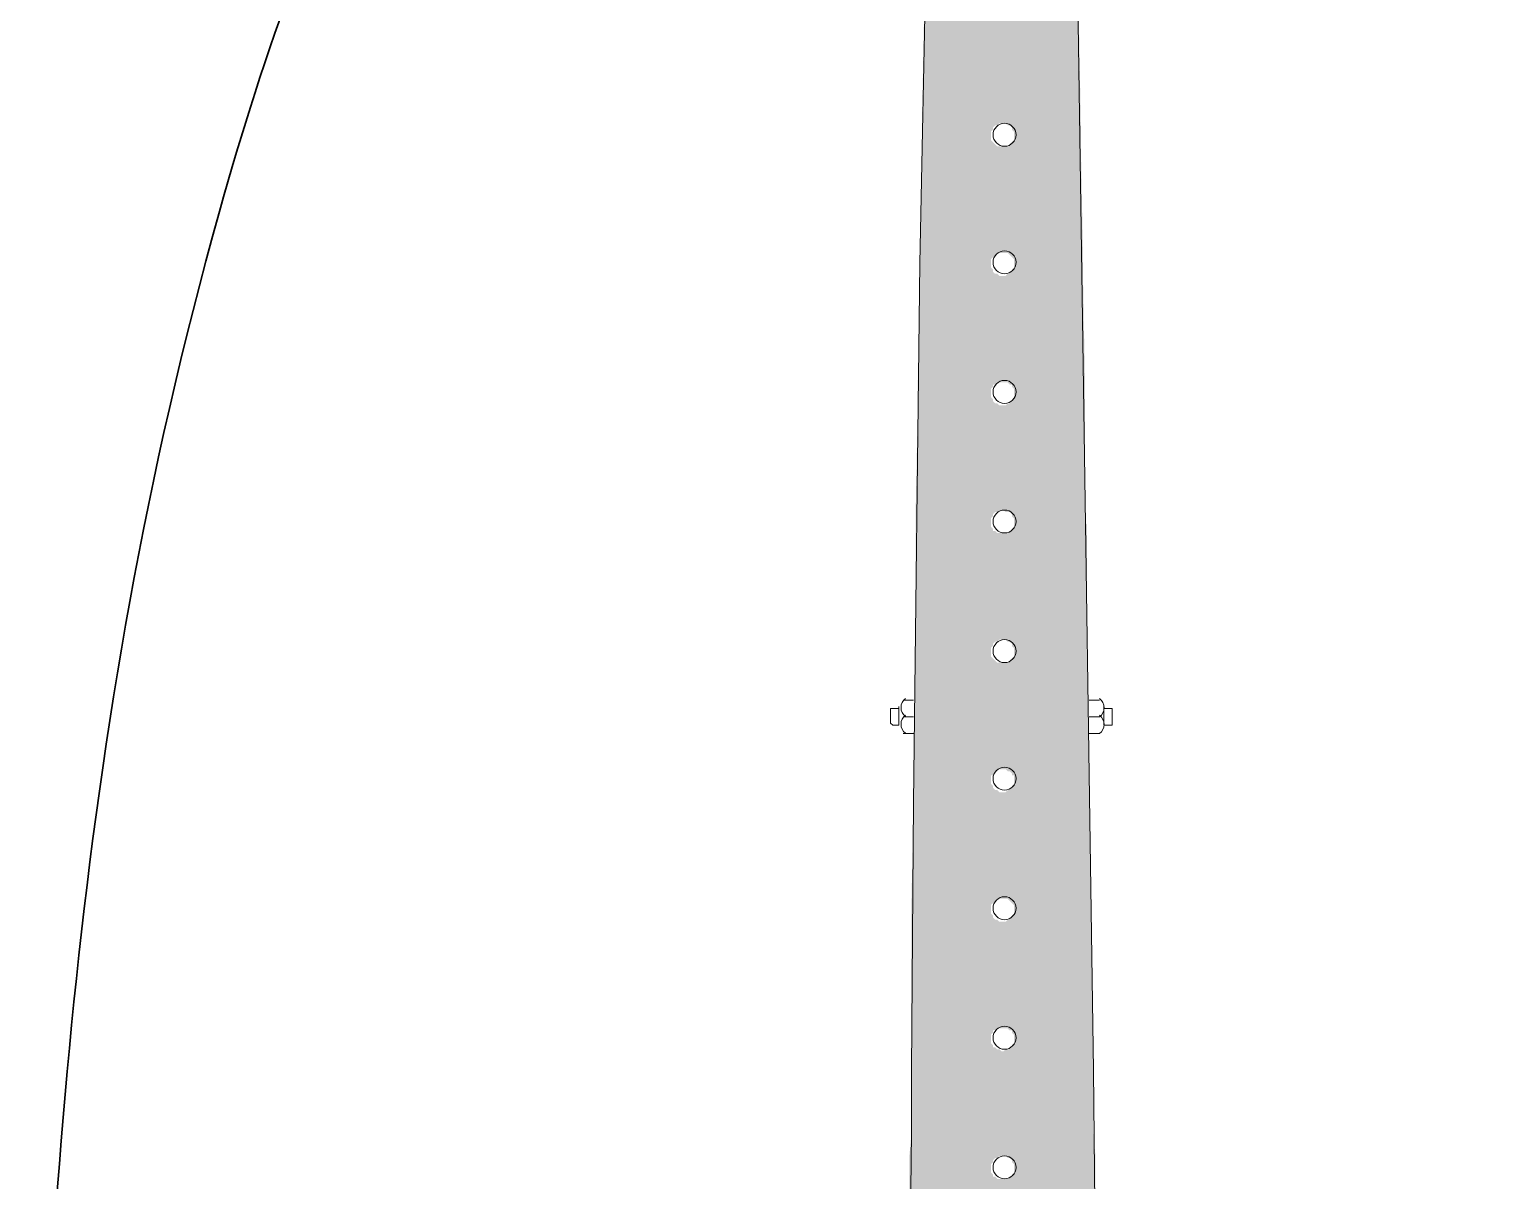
# Model space of a CAD drawing. Header units: millimetres. Extents: x 3949 to 6216, y -1987 to -943.
# Drawn here: x 5040.93 to 5075.06, y -1467.26 to -1440.37 of the extents above; entities that cross this region are included whole.
import ezdxf

# ---------------------------------------------------------------- set-up
doc = ezdxf.new("R2010")
doc.units = ezdxf.units.MM
doc.layers.add('PADRÃO DE ENTRADA', color=7, linetype='Continuous', lineweight=0)

msp = doc.modelspace()

# ---------------------------------------------------------------- linework, layer by layer
at = {"layer": 'PADRÃO DE ENTRADA', "lineweight": 5}
for points in [[(5061.733, -1445.835), (5062.025, -1431.189), (5065.296, -1431.189), (5065.785, -1464.68)], [(5061.586, -1458.431), (5061.733, -1445.835)], [(5061.244, -1456.234), (5061.098, -1456.234), (5061.049, -1456.234), (5061.049, -1456.576), (5061.098, -1456.625), (5061.244, -1456.625), (5061.244, -1456.185)], [(5061.586, -1456.039), (5061.342, -1456.039)], [(5065.687, -1456.039), (5065.931, -1456.039)], [(5066.029, -1456.234), (5066.224, -1456.234), (5066.224, -1456.576), (5066.224, -1456.625), (5066.029, -1456.625), (5066.029, -1456.185)], [(5066.224, -1456.234), (5066.224, -1456.234)], [(5061.586, -1456.429), (5061.342, -1456.429)], [(5061.586, -1456.82), (5061.342, -1456.82)], [(5061.537, -1464.68), (5061.537, -1466.145), (5061.44, -1474.103), (5061.342, -1491.58)], [(5066.322, -1518.187), (5065.882, -1474.103), (5065.785, -1464.68), (5065.785, -1464.729)]]:
    msp.add_lwpolyline(points, dxfattribs=at)
for points in [[(5065.687, -1456.429), (5065.931, -1456.429, 0.47856), (5065.929, -1456.001)], [(5065.687, -1456.82), (5065.931, -1456.82, 0.47856), (5065.929, -1456.391)]]:
    msp.add_lwpolyline(points, format="xyb", dxfattribs=at)
at = {"layer": 'PADRÃO DE ENTRADA', "color": 7, "lineweight": 5}
msp.add_lwpolyline([(5061.586, -1458.431), (5061.537, -1464.68)], dxfattribs=at)
at = {"layer": 'PADRÃO DE ENTRADA', "lineweight": 5}
for centre in [(5063.71, -1442.833), (5063.71, -1445.811), (5063.71, -1448.838), (5063.71, -1451.865), (5063.71, -1454.892), (5063.71, -1457.87), (5063.71, -1460.897), (5063.71, -1463.923), (5063.71, -1466.95)]:
    msp.add_circle(centre, 0.268, dxfattribs=at)
for centre in [(5061.562, -1456.21), (5061.562, -1456.6)]:
    msp.add_arc(centre, 0.269, 128.8522, 231.1478, dxfattribs=at)
at = {"layer": 'PADRÃO DE ENTRADA', "lineweight": 30}
for points in [[(5093.393, -1440.66), (5091.169, -1440.172), (5089.929, -1436.899), (5088.761, -1426.981), (5088.25, -1426.543), (5083.945, -1425.814), (5067.09, -1425.522), (5059.564, -1426.378), (5057.101, -1427.055), (5045.376, -1444.627), (5040.935, -1479.668)], [(5093.393, -1440.66), (5090.182, -1450.549), (5087.559, -1463.313), (5072.4, -1469.216), (5057.19, -1471.004), (5046.117, -1473.463), (5040.935, -1479.668)]]:
    msp.add_spline(points, degree=3, dxfattribs=at)
at = {"layer": 'PADRÃO DE ENTRADA', "color": 8}
for points in [[(5061.83, -1440.075), (5065.492, -1442.564), (5061.781, -1442.564)], [(5065.443, -1440.075), (5061.83, -1440.075), (5065.492, -1442.564)], [(5063.588, -1442.564), (5063.588, -1442.564), (5061.781, -1442.564)], [(5063.588, -1442.564), (5061.781, -1442.564), (5063.637, -1442.564)], [(5063.588, -1442.564), (5061.781, -1442.564), (5063.539, -1442.613)], [(5061.781, -1442.564), (5063.539, -1442.613), (5061.781, -1442.613)], [(5063.49, -1442.613), (5063.49, -1442.613), (5061.781, -1442.613)], [(5063.49, -1442.613), (5061.781, -1442.613), (5063.539, -1442.613)], [(5063.49, -1442.613), (5061.781, -1442.613), (5063.441, -1442.662)], [(5061.781, -1442.613), (5063.441, -1442.662), (5061.781, -1442.662)], [(5063.685, -1442.564), (5065.492, -1442.564), (5063.734, -1442.564)], [(5065.492, -1442.564), (5063.734, -1442.564), (5065.492, -1442.613)], [(5063.734, -1442.564), (5065.492, -1442.613), (5063.783, -1442.613)], [(5063.783, -1442.613), (5065.492, -1442.613), (5063.832, -1442.613)], [(5065.492, -1442.613), (5063.832, -1442.613), (5065.492, -1442.662)], [(5063.832, -1442.613), (5065.492, -1442.662), (5063.881, -1442.662)], [(5063.441, -1442.662), (5061.781, -1442.662), (5063.441, -1442.711)], [(5061.781, -1442.662), (5063.441, -1442.711), (5061.781, -1442.711)], [(5063.441, -1442.711), (5061.781, -1442.711), (5063.392, -1442.76)], [(5061.781, -1442.711), (5063.392, -1442.76), (5061.781, -1442.76)], [(5063.392, -1442.76), (5061.781, -1442.76), (5063.392, -1442.809)], [(5061.781, -1442.76), (5063.392, -1442.809), (5061.781, -1442.809)], [(5063.392, -1442.809), (5061.781, -1442.809), (5063.392, -1442.857)], [(5061.781, -1442.809), (5063.392, -1442.857), (5061.781, -1442.857)], [(5063.392, -1442.857), (5061.781, -1442.857), (5063.392, -1442.906)], [(5061.781, -1442.857), (5063.392, -1442.906), (5061.781, -1442.906)], [(5063.392, -1442.906), (5061.781, -1442.906), (5063.392, -1442.955)], [(5061.781, -1442.906), (5063.392, -1442.955), (5061.781, -1442.955)], [(5063.392, -1442.955), (5061.781, -1442.955), (5063.441, -1443.004)], [(5061.781, -1442.955), (5063.441, -1443.004), (5061.781, -1443.004)], [(5065.492, -1442.662), (5063.881, -1442.662), (5065.492, -1442.711)], [(5063.881, -1442.662), (5065.492, -1442.711), (5063.881, -1442.711)], [(5065.492, -1442.711), (5063.881, -1442.711), (5065.492, -1442.76)], [(5063.881, -1442.711), (5065.492, -1442.76), (5063.929, -1442.76)], [(5063.929, -1442.955), (5065.492, -1443.004), (5063.881, -1443.004)], [(5065.492, -1442.76), (5063.929, -1442.76), (5065.492, -1442.809)], [(5063.929, -1442.76), (5065.492, -1442.809), (5063.929, -1442.809)], [(5065.492, -1442.809), (5063.929, -1442.809), (5065.492, -1442.857)], [(5063.929, -1442.809), (5065.492, -1442.857), (5063.929, -1442.857)], [(5065.492, -1442.857), (5063.929, -1442.857), (5065.492, -1442.906)], [(5063.929, -1442.857), (5065.492, -1442.906), (5063.929, -1442.906)], [(5065.492, -1442.906), (5063.929, -1442.906), (5065.492, -1442.955)], [(5063.929, -1442.906), (5065.492, -1442.955), (5063.929, -1442.955)], [(5065.492, -1442.955), (5063.929, -1442.955), (5065.492, -1443.004)], [(5061.781, -1443.102), (5065.541, -1445.591), (5061.733, -1445.591)], [(5061.781, -1443.004), (5063.441, -1443.004), (5063.441, -1443.004)], [(5063.441, -1443.004), (5063.441, -1443.004), (5061.781, -1443.004)], [(5063.441, -1443.004), (5061.781, -1443.004), (5063.49, -1443.053)], [(5061.781, -1443.004), (5063.49, -1443.053), (5061.781, -1443.053)], [(5063.49, -1443.053), (5061.781, -1443.053), (5063.539, -1443.102)], [(5061.781, -1443.053), (5063.539, -1443.102), (5061.781, -1443.102)], [(5063.588, -1443.102), (5063.588, -1443.102), (5061.781, -1443.102)], [(5063.588, -1443.102), (5061.781, -1443.102), (5063.539, -1443.102)], [(5063.637, -1443.102), (5063.637, -1443.102), (5061.781, -1443.102)], [(5063.637, -1443.102), (5061.781, -1443.102), (5063.588, -1443.102)], [(5065.492, -1443.102), (5061.781, -1443.102), (5065.541, -1445.591)], [(5063.734, -1443.102), (5065.492, -1443.102), (5063.685, -1443.102)], [(5063.783, -1443.102), (5065.492, -1443.102), (5063.734, -1443.102)], [(5063.832, -1443.053), (5065.492, -1443.102), (5063.783, -1443.102)], [(5063.881, -1443.004), (5065.492, -1443.053), (5063.832, -1443.053)], [(5065.492, -1443.053), (5063.832, -1443.053), (5065.492, -1443.102)], [(5063.881, -1443.004), (5065.492, -1443.004), (5065.492, -1443.004)], [(5065.492, -1443.004), (5065.492, -1443.004), (5063.881, -1443.004)], [(5065.492, -1443.004), (5063.881, -1443.004), (5065.492, -1443.053)], [(5063.588, -1445.591), (5063.588, -1445.591), (5061.733, -1445.591)], [(5063.588, -1445.591), (5061.733, -1445.591), (5063.637, -1445.591)], [(5063.539, -1445.591), (5063.539, -1445.591), (5061.733, -1445.591)], [(5063.539, -1445.591), (5061.733, -1445.591), (5063.588, -1445.591)], [(5063.539, -1445.591), (5061.733, -1445.591), (5063.49, -1445.64)], [(5061.733, -1445.591), (5063.49, -1445.64), (5061.733, -1445.64)], [(5063.49, -1445.64), (5061.733, -1445.64), (5063.441, -1445.689)], [(5061.733, -1445.64), (5063.441, -1445.689), (5061.733, -1445.689)], [(5061.733, -1445.689), (5063.441, -1445.689), (5063.441, -1445.689)], [(5063.441, -1445.689), (5063.441, -1445.689), (5061.733, -1445.689)], [(5063.441, -1445.689), (5061.733, -1445.689), (5063.392, -1445.738)], [(5061.733, -1445.689), (5063.392, -1445.738), (5061.733, -1445.738)], [(5063.685, -1445.591), (5065.541, -1445.591), (5063.734, -1445.591)], [(5063.734, -1445.591), (5065.541, -1445.591), (5063.783, -1445.591)], [(5065.541, -1445.591), (5063.783, -1445.591), (5065.541, -1445.64)], [(5063.783, -1445.591), (5065.541, -1445.64), (5063.832, -1445.64)], [(5065.541, -1445.64), (5063.832, -1445.64), (5065.541, -1445.689)], [(5063.832, -1445.64), (5065.541, -1445.689), (5063.881, -1445.689)], [(5063.881, -1445.689), (5065.541, -1445.689), (5065.541, -1445.689)], [(5065.541, -1445.689), (5065.541, -1445.689), (5063.881, -1445.689)], [(5065.541, -1445.689), (5063.881, -1445.689), (5065.541, -1445.738)], [(5063.881, -1445.689), (5065.541, -1445.738), (5063.929, -1445.738)], [(5063.392, -1445.738), (5061.733, -1445.738), (5063.392, -1445.787)], [(5061.733, -1445.738), (5063.392, -1445.787), (5061.733, -1445.787)], [(5063.392, -1445.787), (5061.733, -1445.787), (5063.392, -1445.835)], [(5061.733, -1445.787), (5063.392, -1445.835), (5061.733, -1445.835)], [(5063.392, -1445.835), (5061.733, -1445.835), (5063.392, -1445.884)], [(5061.733, -1445.835), (5063.392, -1445.884), (5061.733, -1445.884)], [(5063.392, -1445.884), (5061.733, -1445.884), (5063.392, -1445.933)], [(5061.733, -1445.884), (5063.392, -1445.933), (5061.733, -1445.933)], [(5063.392, -1445.933), (5061.733, -1445.933), (5063.441, -1445.982)], [(5061.733, -1445.933), (5063.441, -1445.982), (5061.733, -1445.982)], [(5063.441, -1445.982), (5061.733, -1445.982), (5063.441, -1446.031)], [(5061.733, -1445.982), (5063.441, -1446.031), (5061.733, -1446.031)], [(5063.441, -1446.031), (5061.733, -1446.031), (5063.49, -1446.08)], [(5061.733, -1446.031), (5063.49, -1446.08), (5061.733, -1446.08)], [(5063.881, -1446.031), (5065.541, -1446.08), (5063.832, -1446.08)], [(5063.929, -1445.933), (5065.541, -1445.982), (5063.881, -1445.982)], [(5065.541, -1445.982), (5063.881, -1445.982), (5065.541, -1446.031)], [(5063.881, -1445.982), (5065.541, -1446.031), (5063.881, -1446.031)], [(5065.541, -1446.031), (5063.881, -1446.031), (5065.541, -1446.08)], [(5065.541, -1445.738), (5063.929, -1445.738), (5065.541, -1445.787)], [(5063.929, -1445.738), (5065.541, -1445.787), (5063.929, -1445.787)], [(5065.541, -1445.787), (5063.929, -1445.787), (5065.541, -1445.835)], [(5063.929, -1445.787), (5065.541, -1445.835), (5063.929, -1445.835)], [(5065.541, -1445.835), (5063.929, -1445.835), (5065.541, -1445.884)], [(5063.929, -1445.835), (5065.541, -1445.884), (5063.929, -1445.884)], [(5065.541, -1445.884), (5063.929, -1445.884), (5065.541, -1445.933)], [(5063.929, -1445.884), (5065.541, -1445.933), (5063.929, -1445.933)], [(5065.541, -1445.933), (5063.929, -1445.933), (5065.541, -1445.982)], [(5061.733, -1446.128), (5065.589, -1448.618), (5061.684, -1448.618)], [(5063.539, -1446.08), (5063.539, -1446.08), (5061.733, -1446.08)], [(5063.539, -1446.08), (5061.733, -1446.08), (5063.49, -1446.08)], [(5063.539, -1446.08), (5061.733, -1446.08), (5063.588, -1446.128)], [(5061.733, -1446.08), (5063.588, -1446.128), (5061.733, -1446.128)], [(5063.637, -1446.128), (5063.637, -1446.128), (5061.733, -1446.128)], [(5063.637, -1446.128), (5061.733, -1446.128), (5063.588, -1446.128)], [(5065.541, -1446.128), (5061.733, -1446.128), (5065.589, -1448.618)], [(5063.734, -1446.128), (5065.541, -1446.128), (5063.685, -1446.128)], [(5063.783, -1446.08), (5065.541, -1446.128), (5063.734, -1446.128)], [(5063.832, -1446.08), (5065.541, -1446.08), (5063.783, -1446.08)], [(5065.541, -1446.08), (5063.783, -1446.08), (5065.541, -1446.128)], [(5063.588, -1448.618), (5063.588, -1448.618), (5061.684, -1448.618)], [(5063.588, -1448.618), (5061.684, -1448.618), (5063.637, -1448.618)], [(5063.539, -1448.618), (5063.539, -1448.618), (5061.684, -1448.618)], [(5063.539, -1448.618), (5061.684, -1448.618), (5063.588, -1448.618)], [(5063.539, -1448.618), (5061.684, -1448.618), (5063.49, -1448.667)], [(5061.684, -1448.618), (5063.49, -1448.667), (5061.684, -1448.667)], [(5063.441, -1448.667), (5063.441, -1448.667), (5061.684, -1448.667)], [(5063.441, -1448.667), (5061.684, -1448.667), (5063.49, -1448.667)], [(5063.441, -1448.667), (5061.684, -1448.667), (5063.441, -1448.716)], [(5061.684, -1448.667), (5063.441, -1448.716), (5061.684, -1448.716)], [(5063.441, -1448.716), (5061.684, -1448.716), (5063.392, -1448.765)], [(5061.684, -1448.716), (5063.392, -1448.765), (5061.684, -1448.765)], [(5063.392, -1448.765), (5061.684, -1448.765), (5063.392, -1448.813)], [(5061.684, -1448.765), (5063.392, -1448.813), (5061.684, -1448.813)], [(5063.685, -1448.618), (5065.589, -1448.618), (5063.734, -1448.618)], [(5063.734, -1448.618), (5065.589, -1448.618), (5063.783, -1448.618)], [(5065.589, -1448.618), (5063.783, -1448.618), (5065.589, -1448.667)], [(5063.783, -1448.618), (5065.589, -1448.667), (5063.832, -1448.667)], [(5063.832, -1448.667), (5065.589, -1448.667), (5063.881, -1448.667)], [(5065.589, -1448.667), (5063.881, -1448.667), (5065.589, -1448.716)], [(5063.881, -1448.667), (5065.589, -1448.716), (5063.881, -1448.716)], [(5065.589, -1448.716), (5063.881, -1448.716), (5065.589, -1448.765)], [(5063.881, -1448.716), (5065.589, -1448.765), (5063.929, -1448.765)], [(5065.589, -1448.765), (5063.929, -1448.765), (5065.589, -1448.813)], [(5063.929, -1448.765), (5065.589, -1448.813), (5063.929, -1448.813)], [(5063.392, -1448.813), (5061.684, -1448.813), (5063.392, -1448.862)], [(5061.684, -1448.813), (5063.392, -1448.862), (5061.684, -1448.862)], [(5063.392, -1448.862), (5061.684, -1448.862), (5063.392, -1448.911)], [(5061.684, -1448.862), (5063.392, -1448.911), (5061.684, -1448.911)], [(5063.392, -1448.911), (5061.684, -1448.911), (5063.392, -1448.96)], [(5061.684, -1448.911), (5063.392, -1448.96), (5061.684, -1448.96)], [(5063.392, -1448.96), (5061.684, -1448.96), (5063.441, -1449.009)], [(5061.684, -1448.96), (5063.441, -1449.009), (5061.684, -1449.009)], [(5063.441, -1449.009), (5061.684, -1449.009), (5063.441, -1449.058)], [(5061.684, -1449.009), (5063.441, -1449.058), (5061.684, -1449.058)], [(5063.441, -1449.058), (5061.684, -1449.058), (5063.49, -1449.106)], [(5061.684, -1449.058), (5063.49, -1449.106), (5061.684, -1449.106)], [(5063.539, -1449.106), (5063.539, -1449.106), (5061.684, -1449.106)], [(5063.539, -1449.106), (5061.684, -1449.106), (5063.49, -1449.106)], [(5063.539, -1449.106), (5061.684, -1449.106), (5063.588, -1449.155)], [(5061.684, -1449.106), (5063.588, -1449.155), (5061.684, -1449.155)], [(5063.783, -1449.106), (5065.589, -1449.155), (5063.734, -1449.155)], [(5063.832, -1449.106), (5065.589, -1449.106), (5063.783, -1449.106)], [(5065.589, -1449.106), (5063.783, -1449.106), (5065.589, -1449.155)], [(5063.881, -1449.058), (5065.589, -1449.106), (5063.832, -1449.106)], [(5063.929, -1448.96), (5065.589, -1449.009), (5063.881, -1449.009)], [(5065.589, -1449.009), (5063.881, -1449.009), (5065.589, -1449.058)], [(5063.881, -1449.009), (5065.589, -1449.058), (5063.881, -1449.058)], [(5065.589, -1449.058), (5063.881, -1449.058), (5065.589, -1449.106)], [(5065.589, -1448.813), (5063.929, -1448.813), (5065.589, -1448.862)], [(5063.929, -1448.813), (5065.589, -1448.862), (5063.929, -1448.862)], [(5065.589, -1448.862), (5063.929, -1448.862), (5065.589, -1448.911)], [(5063.929, -1448.862), (5065.589, -1448.911), (5063.929, -1448.911)], [(5065.589, -1448.911), (5063.929, -1448.911), (5065.589, -1448.96)], [(5063.929, -1448.911), (5065.589, -1448.96), (5063.929, -1448.96)], [(5065.589, -1448.96), (5063.929, -1448.96), (5065.589, -1449.009)], [(5061.684, -1449.155), (5065.589, -1451.596), (5061.635, -1451.596)], [(5063.637, -1449.155), (5063.637, -1449.155), (5061.684, -1449.155)], [(5063.637, -1449.155), (5061.684, -1449.155), (5063.588, -1449.155)], [(5065.589, -1449.155), (5061.684, -1449.155), (5065.589, -1451.596)], [(5063.734, -1449.155), (5065.589, -1449.155), (5063.685, -1449.155)], [(5063.637, -1451.596), (5061.635, -1451.596), (5063.588, -1451.645)], [(5061.635, -1451.596), (5063.588, -1451.645), (5061.635, -1451.645)], [(5063.539, -1451.645), (5063.539, -1451.645), (5061.635, -1451.645)], [(5063.539, -1451.645), (5061.635, -1451.645), (5063.588, -1451.645)], [(5063.49, -1451.645), (5063.49, -1451.645), (5061.635, -1451.645)], [(5063.49, -1451.645), (5061.635, -1451.645), (5063.539, -1451.645)], [(5063.49, -1451.645), (5061.635, -1451.645), (5063.441, -1451.694)], [(5061.635, -1451.645), (5063.441, -1451.694), (5061.635, -1451.694)], [(5063.441, -1451.694), (5061.635, -1451.694), (5063.441, -1451.743)], [(5061.635, -1451.694), (5063.441, -1451.743), (5061.635, -1451.743)], [(5063.441, -1451.743), (5061.635, -1451.743), (5063.392, -1451.792)], [(5061.635, -1451.743), (5063.392, -1451.792), (5061.635, -1451.792)], [(5063.392, -1451.792), (5061.635, -1451.792), (5063.392, -1451.84)], [(5061.635, -1451.792), (5063.392, -1451.84), (5061.635, -1451.84)], [(5063.392, -1451.84), (5061.635, -1451.84), (5063.392, -1451.889)], [(5061.635, -1451.84), (5063.392, -1451.889), (5061.635, -1451.889)], [(5065.589, -1451.596), (5063.685, -1451.596), (5065.589, -1451.645)], [(5063.685, -1451.596), (5065.589, -1451.645), (5063.734, -1451.645)], [(5063.734, -1451.645), (5065.589, -1451.645), (5063.783, -1451.645)], [(5063.783, -1451.645), (5065.589, -1451.645), (5063.832, -1451.645)], [(5065.589, -1451.645), (5063.832, -1451.645), (5065.589, -1451.694)], [(5063.832, -1451.645), (5065.589, -1451.694), (5063.881, -1451.694)], [(5065.589, -1451.694), (5063.881, -1451.694), (5065.589, -1451.743)], [(5063.881, -1451.694), (5065.589, -1451.743), (5063.881, -1451.743)], [(5065.589, -1451.743), (5063.881, -1451.743), (5065.589, -1451.792)], [(5063.881, -1451.743), (5065.589, -1451.792), (5063.929, -1451.792)], [(5065.589, -1451.792), (5063.929, -1451.792), (5065.589, -1451.84)], [(5063.929, -1451.792), (5065.589, -1451.84), (5063.929, -1451.84)], [(5065.589, -1451.84), (5063.929, -1451.84), (5065.589, -1451.889)], [(5063.929, -1451.84), (5065.589, -1451.889), (5063.929, -1451.889)], [(5063.392, -1451.889), (5061.635, -1451.889), (5063.392, -1451.938)], [(5061.635, -1451.889), (5063.392, -1451.938), (5061.635, -1451.938)], [(5063.392, -1451.938), (5061.635, -1451.938), (5063.392, -1451.987)], [(5061.635, -1451.938), (5063.392, -1451.987), (5061.635, -1451.987)], [(5063.392, -1451.987), (5061.635, -1451.987), (5063.441, -1452.036)], [(5061.635, -1451.987), (5063.441, -1452.036), (5061.635, -1452.036)], [(5063.441, -1452.036), (5061.635, -1452.036), (5063.441, -1452.084)], [(5061.635, -1452.036), (5063.441, -1452.084), (5061.635, -1452.084)], [(5063.49, -1452.084), (5063.49, -1452.084), (5061.635, -1452.084)], [(5063.49, -1452.084), (5061.635, -1452.084), (5063.441, -1452.084)], [(5063.49, -1452.084), (5061.635, -1452.084), (5063.539, -1452.133)], [(5061.635, -1452.084), (5063.539, -1452.133), (5061.635, -1452.133)], [(5063.588, -1452.133), (5063.588, -1452.133), (5061.635, -1452.133)], [(5063.588, -1452.133), (5061.635, -1452.133), (5063.539, -1452.133)], [(5063.637, -1452.133), (5063.637, -1452.133), (5061.635, -1452.133)], [(5063.637, -1452.133), (5061.635, -1452.133), (5063.588, -1452.133)], [(5065.638, -1452.133), (5061.635, -1452.133), (5065.638, -1454.623)], [(5061.635, -1452.133), (5065.638, -1454.623), (5061.635, -1454.623)], [(5063.734, -1452.133), (5065.638, -1452.133), (5063.685, -1452.133)], [(5063.783, -1452.133), (5065.638, -1452.133), (5063.734, -1452.133)], [(5063.832, -1452.084), (5065.638, -1452.133), (5063.783, -1452.133)], [(5063.881, -1452.084), (5065.638, -1452.084), (5063.832, -1452.084)], [(5065.638, -1452.084), (5063.832, -1452.084), (5065.638, -1452.133)], [(5063.929, -1451.987), (5065.638, -1452.036), (5063.881, -1452.036)], [(5065.638, -1452.036), (5063.881, -1452.036), (5065.638, -1452.084)], [(5063.881, -1452.036), (5065.638, -1452.084), (5063.881, -1452.084)], [(5065.589, -1451.889), (5063.929, -1451.889), (5065.638, -1451.938)], [(5063.929, -1451.889), (5065.638, -1451.938), (5063.929, -1451.938)], [(5065.638, -1451.938), (5063.929, -1451.938), (5065.638, -1451.987)], [(5063.929, -1451.938), (5065.638, -1451.987), (5063.929, -1451.987)], [(5065.638, -1451.987), (5063.929, -1451.987), (5065.638, -1452.036)], [(5063.588, -1454.623), (5063.588, -1454.623), (5061.635, -1454.623)], [(5063.588, -1454.623), (5061.635, -1454.623), (5063.637, -1454.623)], [(5063.588, -1454.623), (5061.635, -1454.623), (5063.539, -1454.672)], [(5061.635, -1454.623), (5063.539, -1454.672), (5061.635, -1454.672)], [(5063.49, -1454.672), (5063.49, -1454.672), (5061.635, -1454.672)], [(5063.49, -1454.672), (5061.635, -1454.672), (5063.539, -1454.672)], [(5063.49, -1454.672), (5061.635, -1454.672), (5063.441, -1454.721)], [(5061.635, -1454.672), (5063.441, -1454.721), (5061.635, -1454.721)], [(5063.441, -1454.721), (5061.635, -1454.721), (5063.441, -1454.77)], [(5061.635, -1454.721), (5063.441, -1454.77), (5061.635, -1454.77)], [(5063.441, -1454.77), (5061.635, -1454.77), (5063.392, -1454.818)], [(5061.635, -1454.77), (5063.392, -1454.818), (5061.635, -1454.818)], [(5063.392, -1454.818), (5061.635, -1454.818), (5063.392, -1454.867)], [(5061.635, -1454.818), (5063.392, -1454.867), (5061.635, -1454.867)], [(5063.392, -1454.867), (5061.635, -1454.867), (5063.392, -1454.916)], [(5061.635, -1454.867), (5063.392, -1454.916), (5061.635, -1454.916)], [(5063.392, -1454.916), (5061.635, -1454.916), (5063.392, -1454.965)], [(5061.635, -1454.916), (5063.392, -1454.965), (5061.635, -1454.965)], [(5063.685, -1454.623), (5065.638, -1454.623), (5063.734, -1454.623)], [(5065.638, -1454.623), (5063.734, -1454.623), (5065.638, -1454.672)], [(5063.734, -1454.623), (5065.638, -1454.672), (5063.783, -1454.672)], [(5063.783, -1454.672), (5065.638, -1454.672), (5063.832, -1454.672)], [(5065.638, -1454.672), (5063.832, -1454.672), (5065.638, -1454.721)], [(5063.832, -1454.672), (5065.638, -1454.721), (5063.881, -1454.721)], [(5065.638, -1454.721), (5063.881, -1454.721), (5065.638, -1454.77)], [(5063.881, -1454.721), (5065.638, -1454.77), (5063.881, -1454.77)], [(5065.638, -1454.77), (5063.881, -1454.77), (5065.638, -1454.818)], [(5063.881, -1454.77), (5065.638, -1454.818), (5063.929, -1454.818)], [(5065.638, -1454.818), (5063.929, -1454.818), (5065.638, -1454.867)], [(5063.929, -1454.818), (5065.638, -1454.867), (5063.929, -1454.867)], [(5065.638, -1454.867), (5063.929, -1454.867), (5065.638, -1454.916)], [(5063.929, -1454.867), (5065.638, -1454.916), (5063.929, -1454.916)], [(5065.638, -1454.916), (5063.929, -1454.916), (5065.638, -1454.965)], [(5063.929, -1454.916), (5065.638, -1454.965), (5063.929, -1454.965)], [(5061.635, -1455.16), (5065.687, -1457.65), (5061.586, -1457.65)], [(5063.392, -1454.965), (5061.635, -1454.965), (5063.392, -1455.014)], [(5061.635, -1454.965), (5063.392, -1455.014), (5061.635, -1455.014)], [(5063.392, -1455.014), (5061.635, -1455.014), (5063.441, -1455.063)], [(5061.635, -1455.014), (5063.441, -1455.063), (5061.635, -1455.063)], [(5061.635, -1455.063), (5063.441, -1455.063), (5063.441, -1455.063)], [(5063.441, -1455.063), (5063.441, -1455.063), (5061.635, -1455.063)], [(5063.441, -1455.063), (5061.635, -1455.063), (5063.49, -1455.111)], [(5061.635, -1455.063), (5063.49, -1455.111), (5061.635, -1455.111)], [(5063.49, -1455.111), (5061.635, -1455.111), (5063.539, -1455.16)], [(5061.635, -1455.111), (5063.539, -1455.16), (5061.635, -1455.16)], [(5063.588, -1455.16), (5063.588, -1455.16), (5061.635, -1455.16)], [(5063.588, -1455.16), (5061.635, -1455.16), (5063.539, -1455.16)], [(5063.637, -1455.16), (5063.637, -1455.16), (5061.635, -1455.16)], [(5063.637, -1455.16), (5061.635, -1455.16), (5063.588, -1455.16)], [(5065.638, -1455.16), (5061.635, -1455.16), (5065.687, -1457.65)], [(5063.734, -1455.16), (5065.638, -1455.16), (5063.685, -1455.16)], [(5063.783, -1455.16), (5065.638, -1455.16), (5063.734, -1455.16)], [(5063.832, -1455.111), (5065.638, -1455.16), (5063.783, -1455.16)], [(5063.881, -1455.063), (5065.638, -1455.111), (5063.832, -1455.111)], [(5065.638, -1455.111), (5063.832, -1455.111), (5065.638, -1455.16)], [(5063.929, -1455.014), (5065.638, -1455.063), (5063.881, -1455.063)], [(5063.881, -1455.063), (5065.638, -1455.063), (5065.638, -1455.063)], [(5065.638, -1455.063), (5065.638, -1455.063), (5063.881, -1455.063)], [(5065.638, -1455.063), (5063.881, -1455.063), (5065.638, -1455.111)], [(5065.638, -1454.965), (5063.929, -1454.965), (5065.638, -1455.014)], [(5063.929, -1454.965), (5065.638, -1455.014), (5063.929, -1455.014)], [(5065.638, -1455.014), (5063.929, -1455.014), (5065.638, -1455.063)], [(5063.588, -1457.65), (5063.588, -1457.65), (5061.586, -1457.65)], [(5063.588, -1457.65), (5061.586, -1457.65), (5063.637, -1457.65)], [(5063.588, -1457.65), (5061.586, -1457.65), (5063.539, -1457.699)], [(5061.586, -1457.65), (5063.539, -1457.699), (5061.586, -1457.699)], [(5063.49, -1457.699), (5063.49, -1457.699), (5061.586, -1457.699)], [(5063.49, -1457.699), (5061.586, -1457.699), (5063.539, -1457.699)], [(5063.49, -1457.699), (5061.586, -1457.699), (5063.441, -1457.748)], [(5061.586, -1457.699), (5063.441, -1457.748), (5061.586, -1457.748)], [(5063.441, -1457.748), (5061.586, -1457.748), (5063.441, -1457.796)], [(5061.586, -1457.748), (5063.441, -1457.796), (5061.586, -1457.796)], [(5063.392, -1457.796), (5063.392, -1457.796), (5061.586, -1457.796)], [(5063.392, -1457.796), (5061.586, -1457.796), (5063.441, -1457.796)], [(5063.392, -1457.796), (5061.586, -1457.796), (5063.392, -1457.845)], [(5061.586, -1457.796), (5063.392, -1457.845), (5061.586, -1457.845)], [(5063.392, -1457.845), (5061.586, -1457.845), (5063.392, -1457.894)], [(5061.586, -1457.845), (5063.392, -1457.894), (5061.586, -1457.894)], [(5063.392, -1457.894), (5061.586, -1457.894), (5063.392, -1457.992)], [(5061.586, -1457.894), (5063.392, -1457.992), (5061.586, -1457.992)], [(5063.685, -1457.65), (5065.687, -1457.65), (5063.734, -1457.65)], [(5065.687, -1457.65), (5063.734, -1457.65), (5065.687, -1457.699)], [(5063.734, -1457.65), (5065.687, -1457.699), (5063.783, -1457.699)], [(5063.783, -1457.699), (5065.687, -1457.699), (5063.832, -1457.699)], [(5065.687, -1457.699), (5063.832, -1457.699), (5065.687, -1457.748)], [(5063.832, -1457.699), (5065.687, -1457.748), (5063.881, -1457.748)], [(5065.687, -1457.748), (5063.881, -1457.748), (5065.687, -1457.796)], [(5063.881, -1457.748), (5065.687, -1457.796), (5063.881, -1457.796)], [(5063.881, -1457.796), (5065.687, -1457.796), (5063.929, -1457.796)], [(5065.687, -1457.796), (5063.929, -1457.796), (5065.687, -1457.845)], [(5063.929, -1457.796), (5065.687, -1457.845), (5063.929, -1457.845)], [(5065.687, -1457.845), (5063.929, -1457.845), (5065.687, -1457.894)], [(5063.929, -1457.845), (5065.687, -1457.894), (5063.929, -1457.894)], [(5065.687, -1457.894), (5063.929, -1457.894), (5065.687, -1457.992)], [(5063.929, -1457.894), (5065.687, -1457.992), (5063.929, -1457.992)], [(5061.586, -1457.992), (5063.392, -1457.992), (5063.392, -1457.992)], [(5063.392, -1457.992), (5063.392, -1457.992), (5061.586, -1457.992)], [(5063.392, -1457.992), (5061.586, -1457.992), (5063.441, -1458.041)], [(5061.586, -1457.992), (5063.441, -1458.041), (5061.586, -1458.041)], [(5063.441, -1458.041), (5061.586, -1458.041), (5063.441, -1458.089)], [(5061.586, -1458.041), (5063.441, -1458.089), (5061.586, -1458.089)], [(5063.441, -1458.089), (5061.586, -1458.089), (5063.49, -1458.138)], [(5061.586, -1458.089), (5063.49, -1458.138), (5061.586, -1458.138)], [(5063.539, -1458.138), (5063.539, -1458.138), (5061.586, -1458.138)], [(5063.539, -1458.138), (5061.586, -1458.138), (5063.49, -1458.138)], [(5063.539, -1458.138), (5061.586, -1458.138), (5063.588, -1458.187)], [(5061.586, -1458.138), (5063.588, -1458.187), (5061.586, -1458.187)], [(5063.637, -1458.187), (5063.637, -1458.187), (5061.586, -1458.187)], [(5063.637, -1458.187), (5061.586, -1458.187), (5063.588, -1458.187)], [(5065.687, -1458.187), (5061.586, -1458.187), (5065.687, -1458.431)], [(5061.586, -1458.187), (5065.687, -1458.431), (5061.586, -1458.431)], [(5063.734, -1458.187), (5065.687, -1458.187), (5063.685, -1458.187)], [(5063.783, -1458.138), (5065.687, -1458.187), (5063.734, -1458.187)], [(5063.832, -1458.138), (5065.687, -1458.138), (5063.783, -1458.138)], [(5065.687, -1458.138), (5063.783, -1458.138), (5065.687, -1458.187)], [(5063.881, -1458.089), (5065.687, -1458.138), (5063.832, -1458.138)], [(5063.929, -1457.992), (5065.687, -1458.041), (5063.881, -1458.041)], [(5065.687, -1458.041), (5063.881, -1458.041), (5065.687, -1458.089)], [(5063.881, -1458.041), (5065.687, -1458.089), (5063.881, -1458.089)], [(5065.687, -1458.089), (5063.881, -1458.089), (5065.687, -1458.138)], [(5063.929, -1457.992), (5065.687, -1457.992), (5065.687, -1457.992)], [(5065.687, -1457.992), (5065.687, -1457.992), (5063.929, -1457.992)], [(5065.687, -1457.992), (5063.929, -1457.992), (5065.687, -1458.041)], [(5061.586, -1458.431), (5065.736, -1460.677), (5061.537, -1460.677)], [(5065.687, -1458.431), (5061.586, -1458.431), (5065.736, -1460.677)], [(5063.588, -1460.677), (5063.588, -1460.677), (5061.537, -1460.677)], [(5063.588, -1460.677), (5061.537, -1460.677), (5063.637, -1460.677)], [(5063.539, -1460.677), (5063.539, -1460.677), (5061.537, -1460.677)], [(5063.539, -1460.677), (5061.537, -1460.677), (5063.588, -1460.677)], [(5063.539, -1460.677), (5061.537, -1460.677), (5063.49, -1460.726)], [(5061.537, -1460.677), (5063.49, -1460.726), (5061.537, -1460.726)], [(5063.685, -1460.677), (5065.736, -1460.677), (5063.734, -1460.677)], [(5063.734, -1460.677), (5065.736, -1460.677), (5063.783, -1460.677)], [(5065.736, -1460.677), (5063.783, -1460.677), (5065.736, -1460.726)], [(5063.783, -1460.677), (5065.736, -1460.726), (5063.832, -1460.726)], [(5063.49, -1460.726), (5061.537, -1460.726), (5063.441, -1460.775)], [(5061.537, -1460.726), (5063.441, -1460.775), (5061.537, -1460.775)], [(5061.537, -1460.775), (5063.441, -1460.775), (5063.441, -1460.775)], [(5063.441, -1460.775), (5063.441, -1460.775), (5061.537, -1460.775)], [(5063.441, -1460.775), (5061.537, -1460.775), (5063.392, -1460.823)], [(5061.537, -1460.775), (5063.392, -1460.823), (5061.537, -1460.823)], [(5063.392, -1460.823), (5061.537, -1460.823), (5063.392, -1460.872)], [(5061.537, -1460.823), (5063.392, -1460.872), (5061.537, -1460.872)], [(5063.392, -1460.872), (5061.537, -1460.872), (5063.392, -1460.921)], [(5061.537, -1460.872), (5063.392, -1460.921), (5061.537, -1460.921)], [(5063.392, -1460.921), (5061.537, -1460.921), (5063.392, -1460.97)], [(5061.537, -1460.921), (5063.392, -1460.97), (5061.537, -1460.97)], [(5063.392, -1460.97), (5061.537, -1460.97), (5063.392, -1461.019)], [(5061.537, -1460.97), (5063.392, -1461.019), (5061.537, -1461.019)], [(5063.392, -1461.019), (5061.537, -1461.019), (5063.441, -1461.067)], [(5061.537, -1461.019), (5063.441, -1461.067), (5061.537, -1461.067)], [(5065.736, -1460.726), (5063.832, -1460.726), (5065.736, -1460.775)], [(5063.832, -1460.726), (5065.736, -1460.775), (5063.881, -1460.775)], [(5063.881, -1460.775), (5065.736, -1460.775), (5065.736, -1460.775)], [(5065.736, -1460.775), (5065.736, -1460.775), (5063.881, -1460.775)], [(5065.736, -1460.775), (5063.881, -1460.775), (5065.736, -1460.823)], [(5063.881, -1460.775), (5065.736, -1460.823), (5063.929, -1460.823)], [(5063.929, -1461.019), (5065.736, -1461.067), (5063.881, -1461.067)], [(5065.736, -1460.823), (5063.929, -1460.823), (5065.736, -1460.872)], [(5063.929, -1460.823), (5065.736, -1460.872), (5063.929, -1460.872)], [(5065.736, -1460.872), (5063.929, -1460.872), (5065.736, -1460.921)], [(5063.929, -1460.872), (5065.736, -1460.921), (5063.929, -1460.921)], [(5065.736, -1460.921), (5063.929, -1460.921), (5065.736, -1460.97)], [(5063.929, -1460.921), (5065.736, -1460.97), (5063.929, -1460.97)], [(5065.736, -1460.97), (5063.929, -1460.97), (5065.736, -1461.019)], [(5063.929, -1460.97), (5065.736, -1461.019), (5063.929, -1461.019)], [(5065.736, -1461.019), (5063.929, -1461.019), (5065.736, -1461.067)], [(5063.441, -1461.067), (5061.537, -1461.067), (5063.441, -1461.116)], [(5061.537, -1461.067), (5063.441, -1461.116), (5061.537, -1461.116)], [(5063.441, -1461.116), (5061.537, -1461.116), (5063.49, -1461.165)], [(5061.537, -1461.116), (5063.49, -1461.165), (5061.537, -1461.165)], [(5063.539, -1461.165), (5063.539, -1461.165), (5061.537, -1461.165)], [(5063.539, -1461.165), (5061.537, -1461.165), (5063.49, -1461.165)], [(5063.539, -1461.165), (5061.537, -1461.165), (5063.588, -1461.214)], [(5061.537, -1461.165), (5063.588, -1461.214), (5061.537, -1461.214)], [(5063.637, -1461.214), (5063.637, -1461.214), (5061.537, -1461.214)], [(5063.637, -1461.214), (5061.537, -1461.214), (5063.588, -1461.214)], [(5065.736, -1461.214), (5061.537, -1461.214), (5065.785, -1463.704)], [(5061.537, -1461.214), (5065.785, -1463.704), (5061.537, -1463.704)], [(5063.734, -1461.214), (5065.736, -1461.214), (5063.685, -1461.214)], [(5063.783, -1461.165), (5065.736, -1461.214), (5063.734, -1461.214)], [(5063.832, -1461.165), (5065.736, -1461.165), (5063.783, -1461.165)], [(5065.736, -1461.165), (5063.783, -1461.165), (5065.736, -1461.214)], [(5063.881, -1461.116), (5065.736, -1461.165), (5063.832, -1461.165)], [(5065.736, -1461.067), (5063.881, -1461.067), (5065.736, -1461.116)], [(5063.881, -1461.067), (5065.736, -1461.116), (5063.881, -1461.116)], [(5065.736, -1461.116), (5063.881, -1461.116), (5065.736, -1461.165)], [(5063.588, -1463.704), (5063.588, -1463.704), (5061.537, -1463.704)], [(5063.588, -1463.704), (5061.537, -1463.704), (5063.637, -1463.704)], [(5063.539, -1463.704), (5063.539, -1463.704), (5061.537, -1463.704)], [(5063.539, -1463.704), (5061.537, -1463.704), (5063.588, -1463.704)], [(5063.539, -1463.704), (5061.537, -1463.704), (5063.49, -1463.753)], [(5061.537, -1463.704), (5063.49, -1463.753), (5061.537, -1463.753)], [(5063.441, -1463.753), (5063.441, -1463.753), (5061.537, -1463.753)], [(5063.441, -1463.753), (5061.537, -1463.753), (5063.49, -1463.753)], [(5063.441, -1463.753), (5061.537, -1463.753), (5063.441, -1463.801)], [(5061.537, -1463.753), (5063.441, -1463.801), (5061.537, -1463.801)], [(5063.685, -1463.704), (5065.785, -1463.704), (5063.734, -1463.704)], [(5063.734, -1463.704), (5065.785, -1463.704), (5063.783, -1463.704)], [(5065.785, -1463.704), (5063.783, -1463.704), (5065.785, -1463.753)], [(5063.783, -1463.704), (5065.785, -1463.753), (5063.832, -1463.753)], [(5063.832, -1463.753), (5065.785, -1463.753), (5063.881, -1463.753)], [(5065.785, -1463.753), (5063.881, -1463.753), (5065.785, -1463.801)], [(5063.881, -1463.753), (5065.785, -1463.801), (5063.881, -1463.801)], [(5063.441, -1463.801), (5061.537, -1463.801), (5063.392, -1463.85)], [(5061.537, -1463.801), (5063.392, -1463.85), (5061.537, -1463.85)], [(5063.392, -1463.85), (5061.537, -1463.85), (5063.392, -1463.899)], [(5061.537, -1463.85), (5063.392, -1463.899), (5061.537, -1463.899)], [(5063.392, -1463.899), (5061.537, -1463.899), (5063.392, -1463.948)], [(5061.537, -1463.899), (5063.392, -1463.948), (5061.537, -1463.948)], [(5063.392, -1463.948), (5061.537, -1463.948), (5063.392, -1463.997)], [(5061.537, -1463.948), (5063.392, -1463.997), (5061.537, -1463.997)], [(5063.392, -1463.997), (5061.537, -1463.997), (5063.392, -1464.045)], [(5061.537, -1463.997), (5063.392, -1464.045), (5061.537, -1464.045)], [(5063.392, -1464.045), (5061.537, -1464.045), (5063.441, -1464.094)], [(5061.537, -1464.045), (5063.441, -1464.094), (5061.537, -1464.094)], [(5063.441, -1464.094), (5061.537, -1464.094), (5063.441, -1464.143)], [(5061.537, -1464.094), (5063.441, -1464.143), (5061.537, -1464.143)], [(5065.785, -1463.801), (5063.881, -1463.801), (5065.785, -1463.85)], [(5063.881, -1463.801), (5065.785, -1463.85), (5063.929, -1463.85)], [(5063.929, -1464.045), (5065.785, -1464.094), (5063.881, -1464.094)], [(5065.785, -1464.094), (5063.881, -1464.094), (5065.785, -1464.143)], [(5063.881, -1464.094), (5065.785, -1464.143), (5063.881, -1464.143)], [(5065.785, -1463.85), (5063.929, -1463.85), (5065.785, -1463.899)], [(5063.929, -1463.85), (5065.785, -1463.899), (5063.929, -1463.899)], [(5065.785, -1463.899), (5063.929, -1463.899), (5065.785, -1463.948)], [(5063.929, -1463.899), (5065.785, -1463.948), (5063.929, -1463.948)], [(5065.785, -1463.948), (5063.929, -1463.948), (5065.785, -1463.997)], [(5063.929, -1463.948), (5065.785, -1463.997), (5063.929, -1463.997)], [(5065.785, -1463.997), (5063.929, -1463.997), (5065.785, -1464.045)], [(5063.929, -1463.997), (5065.785, -1464.045), (5063.929, -1464.045)], [(5065.785, -1464.045), (5063.929, -1464.045), (5065.785, -1464.094)], [(5063.49, -1464.143), (5063.49, -1464.143), (5061.537, -1464.143)], [(5063.49, -1464.143), (5061.537, -1464.143), (5063.441, -1464.143)], [(5063.49, -1464.143), (5061.537, -1464.143), (5063.539, -1464.192)], [(5061.537, -1464.143), (5063.539, -1464.192), (5061.537, -1464.192)], [(5063.588, -1464.192), (5063.588, -1464.192), (5061.537, -1464.192)], [(5063.588, -1464.192), (5061.537, -1464.192), (5063.539, -1464.192)], [(5063.588, -1464.192), (5061.537, -1464.192), (5063.637, -1464.241)], [(5061.537, -1464.192), (5063.637, -1464.241), (5061.537, -1464.241)], [(5065.785, -1464.241), (5061.537, -1464.241), (5065.785, -1464.68)], [(5061.537, -1464.241), (5065.785, -1464.68), (5061.537, -1464.68)], [(5063.734, -1464.192), (5065.785, -1464.241), (5063.685, -1464.241)], [(5063.783, -1464.192), (5065.785, -1464.192), (5063.734, -1464.192)], [(5065.785, -1464.192), (5063.734, -1464.192), (5065.785, -1464.241)], [(5063.832, -1464.143), (5065.785, -1464.192), (5063.783, -1464.192)], [(5063.881, -1464.143), (5065.785, -1464.143), (5063.832, -1464.143)], [(5065.785, -1464.143), (5063.832, -1464.143), (5065.785, -1464.192)], [(5061.537, -1464.68), (5065.785, -1464.68), (5065.785, -1464.68)], [(5065.785, -1464.68), (5061.537, -1464.68), (5065.785, -1466.145)], [(5061.537, -1464.68), (5065.785, -1466.145), (5061.537, -1466.145)], [(5061.537, -1466.145), (5065.833, -1466.682), (5061.488, -1466.682)], [(5065.785, -1466.145), (5061.537, -1466.145), (5065.833, -1466.682)], [(5063.588, -1466.682), (5063.588, -1466.682), (5061.488, -1466.682)], [(5063.588, -1466.682), (5061.488, -1466.682), (5063.637, -1466.682)], [(5063.588, -1466.682), (5061.488, -1466.682), (5063.539, -1466.731)], [(5061.488, -1466.682), (5063.539, -1466.731), (5061.488, -1466.731)], [(5063.49, -1466.731), (5063.49, -1466.731), (5061.488, -1466.731)], [(5063.49, -1466.731), (5061.488, -1466.731), (5063.539, -1466.731)], [(5063.49, -1466.731), (5061.488, -1466.731), (5063.441, -1466.779)], [(5061.488, -1466.731), (5063.441, -1466.779), (5061.488, -1466.779)], [(5063.441, -1466.779), (5061.488, -1466.779), (5063.441, -1466.828)], [(5061.488, -1466.779), (5063.441, -1466.828), (5061.488, -1466.828)], [(5063.441, -1466.828), (5061.488, -1466.828), (5063.392, -1466.877)], [(5061.488, -1466.828), (5063.392, -1466.877), (5061.488, -1466.877)], [(5063.685, -1466.682), (5065.833, -1466.682), (5063.734, -1466.682)], [(5065.833, -1466.682), (5063.734, -1466.682), (5065.833, -1466.731)], [(5063.734, -1466.682), (5065.833, -1466.731), (5063.783, -1466.731)], [(5063.783, -1466.731), (5065.833, -1466.731), (5063.832, -1466.731)], [(5065.833, -1466.731), (5063.832, -1466.731), (5065.833, -1466.779)], [(5063.832, -1466.731), (5065.833, -1466.779), (5063.881, -1466.779)], [(5065.833, -1466.779), (5063.881, -1466.779), (5065.833, -1466.828)], [(5063.881, -1466.779), (5065.833, -1466.828), (5063.881, -1466.828)], [(5065.833, -1466.828), (5063.881, -1466.828), (5065.833, -1466.877)], [(5063.881, -1466.828), (5065.833, -1466.877), (5063.929, -1466.877)], [(5063.392, -1466.877), (5061.488, -1466.877), (5063.392, -1466.926)], [(5061.488, -1466.877), (5063.392, -1466.926), (5061.488, -1466.926)], [(5063.392, -1466.926), (5061.488, -1466.926), (5063.392, -1466.975)], [(5061.488, -1466.926), (5063.392, -1466.975), (5061.488, -1466.975)], [(5063.392, -1466.975), (5061.488, -1466.975), (5063.392, -1467.024)], [(5061.488, -1466.975), (5063.392, -1467.024), (5061.488, -1467.024)], [(5063.392, -1467.024), (5061.488, -1467.024), (5063.392, -1467.072)], [(5061.488, -1467.024), (5063.392, -1467.072), (5061.488, -1467.072)], [(5063.392, -1467.072), (5061.488, -1467.072), (5063.441, -1467.121)], [(5061.488, -1467.072), (5063.441, -1467.121), (5061.488, -1467.121)], [(5063.441, -1467.121), (5061.488, -1467.121), (5063.441, -1467.17)], [(5061.488, -1467.121), (5063.441, -1467.17), (5061.488, -1467.17)], [(5063.49, -1467.17), (5063.49, -1467.17), (5061.488, -1467.17)], [(5063.49, -1467.17), (5061.488, -1467.17), (5063.441, -1467.17)], [(5063.49, -1467.17), (5061.488, -1467.17), (5063.539, -1467.219)], [(5061.488, -1467.17), (5063.539, -1467.219), (5061.488, -1467.219)], [(5063.832, -1467.17), (5065.833, -1467.219), (5063.783, -1467.219)], [(5063.881, -1467.17), (5065.833, -1467.17), (5063.832, -1467.17)], [(5065.833, -1467.17), (5063.832, -1467.17), (5065.833, -1467.219)], [(5063.929, -1467.072), (5065.833, -1467.121), (5063.881, -1467.121)], [(5065.833, -1467.121), (5063.881, -1467.121), (5065.833, -1467.17)], [(5063.881, -1467.121), (5065.833, -1467.17), (5063.881, -1467.17)], [(5065.833, -1466.877), (5063.929, -1466.877), (5065.833, -1466.926)], [(5063.929, -1466.877), (5065.833, -1466.926), (5063.929, -1466.926)], [(5065.833, -1466.926), (5063.929, -1466.926), (5065.833, -1466.975)], [(5063.929, -1466.926), (5065.833, -1466.975), (5063.929, -1466.975)], [(5065.833, -1466.975), (5063.929, -1466.975), (5065.833, -1467.024)], [(5063.929, -1466.975), (5065.833, -1467.024), (5063.929, -1467.024)], [(5065.833, -1467.024), (5063.929, -1467.024), (5065.833, -1467.072)], [(5063.929, -1467.024), (5065.833, -1467.072), (5063.929, -1467.072)], [(5065.833, -1467.072), (5063.929, -1467.072), (5065.833, -1467.121)], [(5063.588, -1467.219), (5063.588, -1467.219), (5061.488, -1467.219)], [(5063.588, -1467.219), (5061.488, -1467.219), (5063.539, -1467.219)], [(5063.637, -1467.219), (5063.637, -1467.219), (5061.488, -1467.219)], [(5063.637, -1467.219), (5061.488, -1467.219), (5063.588, -1467.219)], [(5065.833, -1467.219), (5061.488, -1467.219), (5065.833, -1469.709)], [(5061.488, -1467.219), (5065.833, -1469.709), (5061.488, -1469.709)], [(5063.734, -1467.219), (5065.833, -1467.219), (5063.685, -1467.219)], [(5063.783, -1467.219), (5065.833, -1467.219), (5063.734, -1467.219)]]:
    msp.add_solid(points, dxfattribs=at)

doc.saveas('drawing.dxf')
